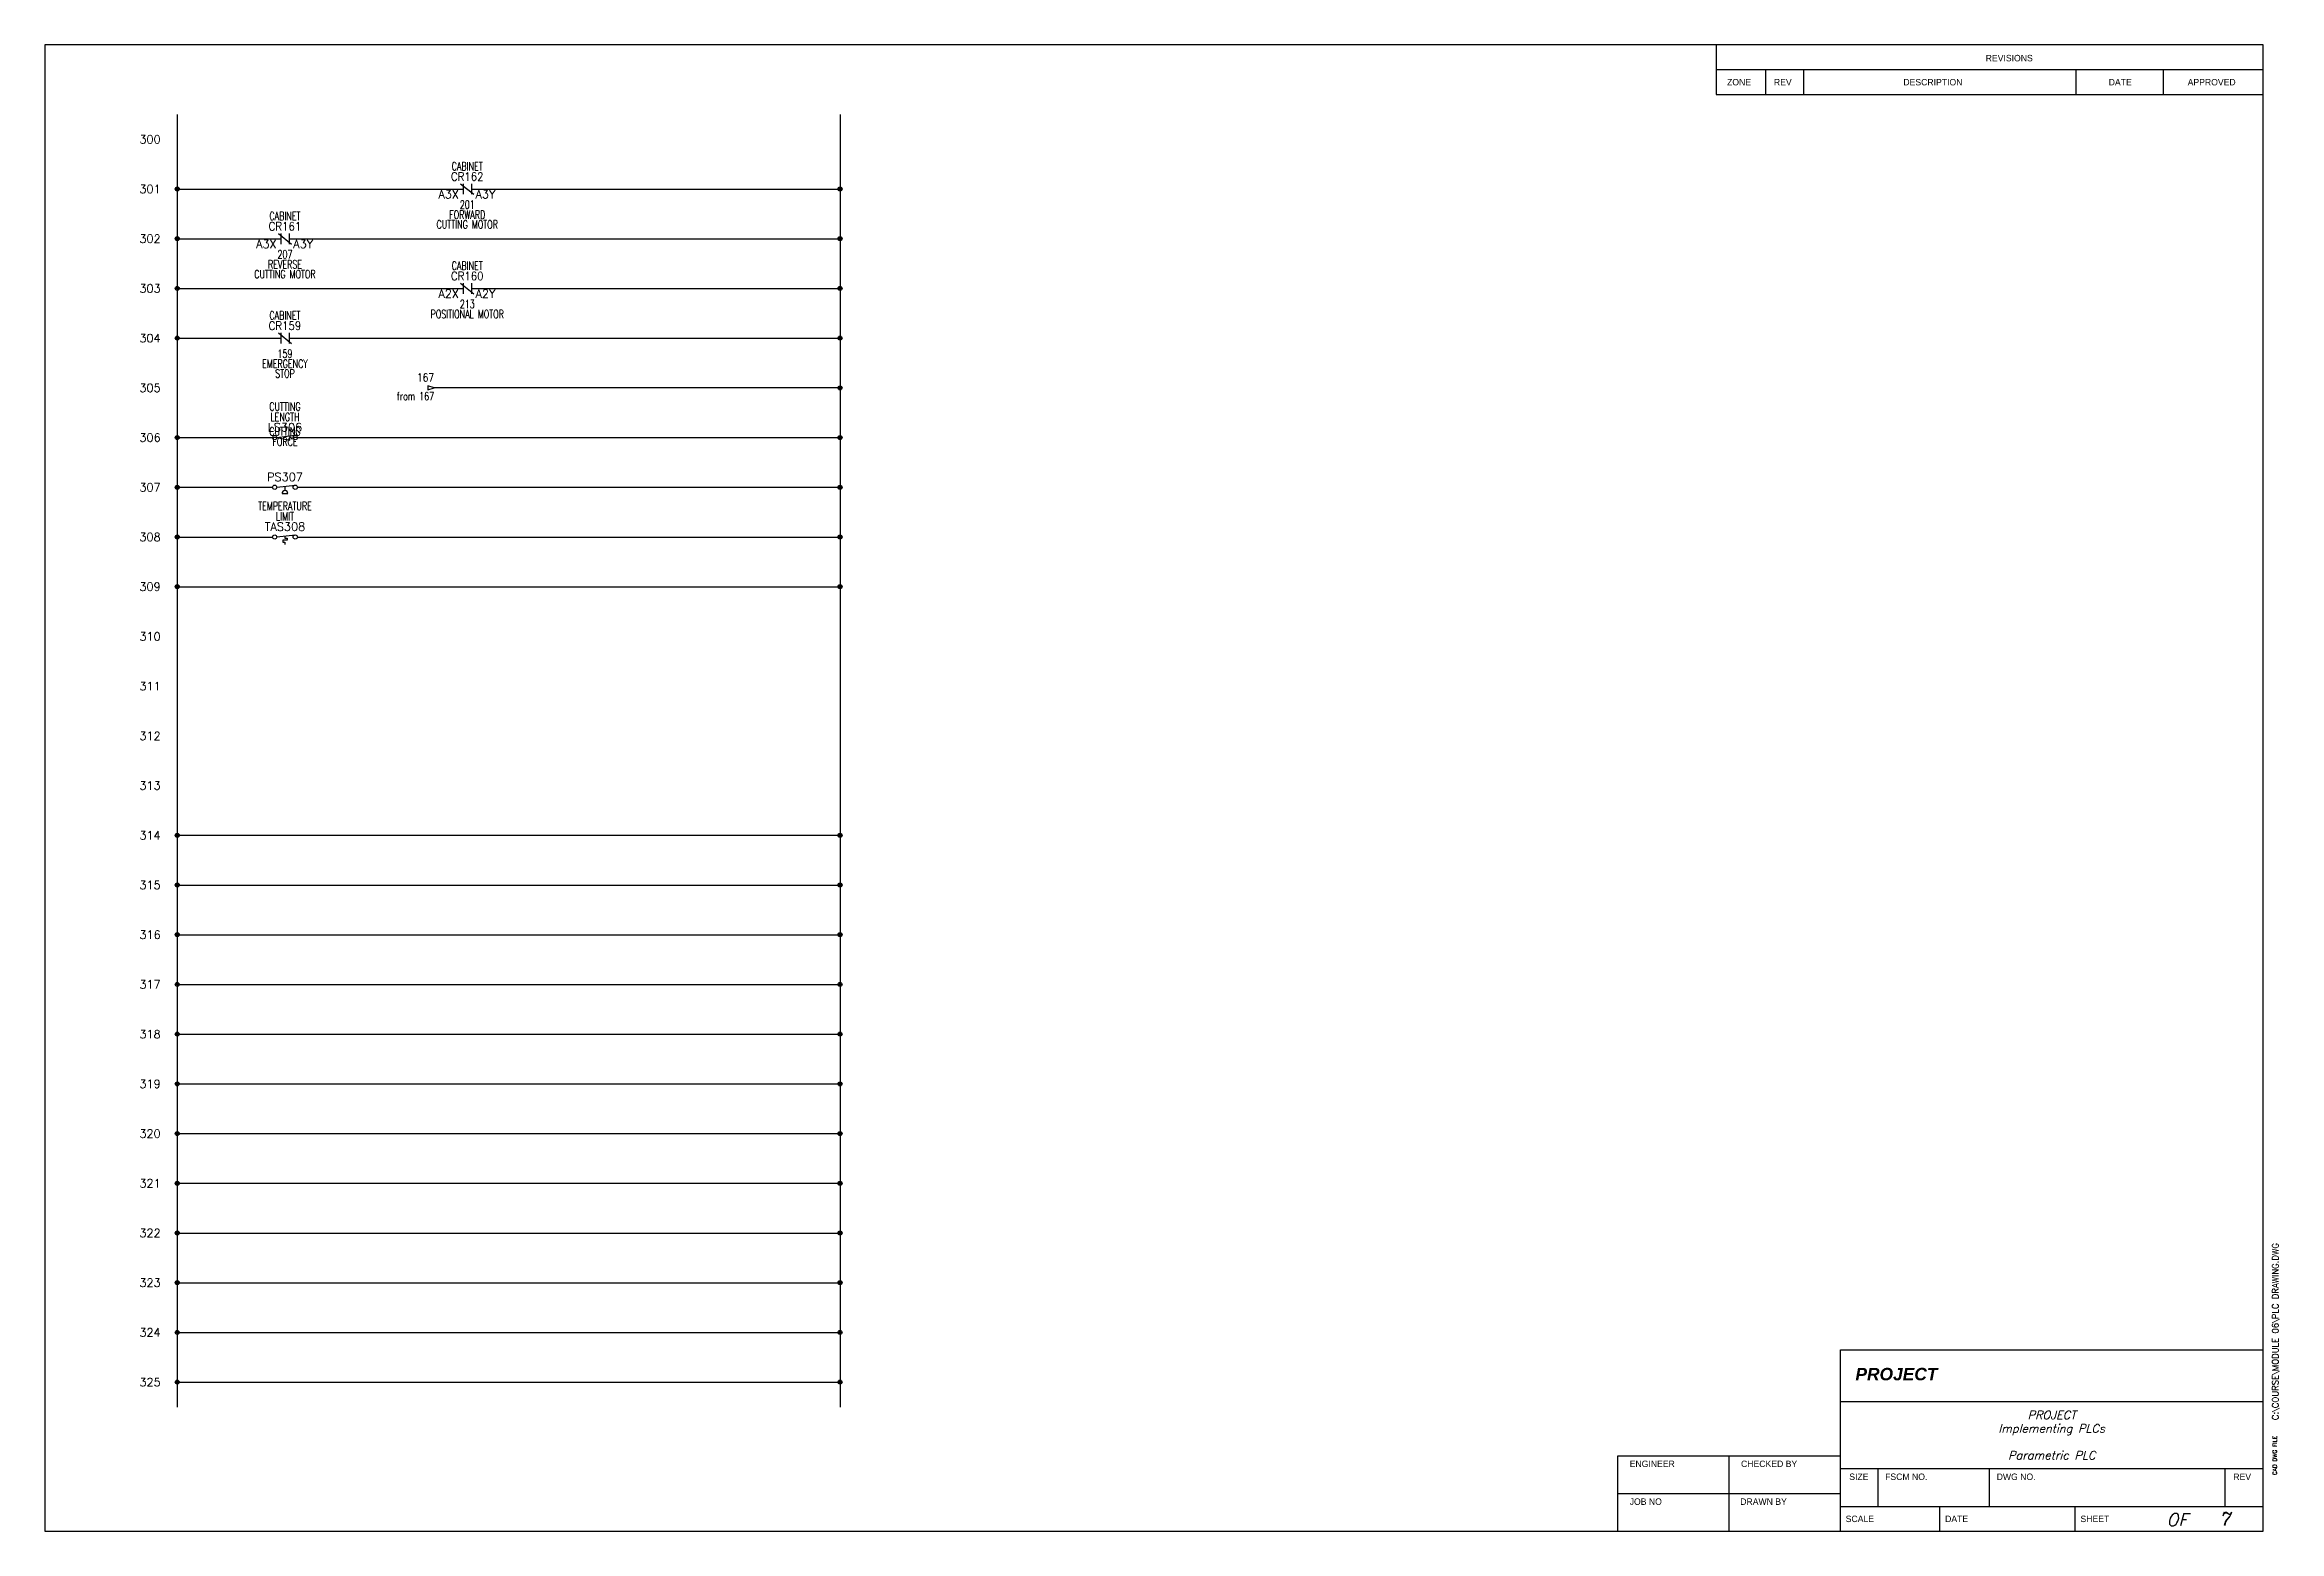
# Model space of a CAD drawing. Header units: inches. Extents: x 0 to 33.7, y 0 to 22.4.
import ezdxf
from ezdxf.enums import TextEntityAlignment as Align

# ---------------------------------------------------------------- set-up
doc = ezdxf.new("R2010")
doc.units = ezdxf.units.IN
doc.header["$MEASUREMENT"] = 0
for name, color, linetype in [('DESC', 1, 'Continuous'), ('DESCCHILD', 20, 'Continuous'), ('LOC', 8, 'Continuous'), ('MISC', 5, 'Continuous'), ('SYMS', 7, 'Continuous'), ('TAGS', 5, 'Continuous'), ('TERMS', 6, 'Continuous'), ('TITLE', 7, 'Continuous'), ('WHT_16AWG', 7, 'Continuous'), ('WIREREF_DEST', 3, 'Continuous'), ('XREF', 7, 'Continuous'), ('XREFCHILD', 134, 'Continuous')]:
    doc.layers.add(name, color=color, linetype=linetype)
doc.styles.add('ITALIC', font='ITALIC')
doc.styles.add('LOGO', font='arialbi.ttf')
doc.styles.add('SIMPLEX', font='SIMPLEX')
doc.styles.add('WD', font='romans.shx')

# ---------------------------------------------------------------- blocks, each defined once
blk = doc.blocks.new('ACE Ascent D')
for p, q in [((33.469, 22.427), (0, 22.427)), ((0, 22.427), (0, 0)), ((25.219, 22.427), (25.219, 21.677)), ((33.469, 0), (33.469, 22.427)), ((33.469, 0), (33.469, 22.427)), ((25.219, 22.052), (33.469, 22.052)), ((25.969, 21.677), (25.969, 22.052)), ((26.539, 21.677), (26.539, 22.052)), ((30.649, 21.677), (30.649, 22.052)), ((31.969, 21.677), (31.969, 22.052)), ((25.219, 21.677), (33.469, 21.677)), ((27.094, 2.737), (33.469, 2.737)), ((27.094, 0), (27.094, 2.737)), ((27.094, 1.957), (33.469, 1.957)), ((23.734, 1.14), (27.094, 1.14)), ((23.734, 0), (23.734, 1.14)), ((25.414, 0), (25.414, 1.14)), ((27.094, 0.945), (33.469, 0.945)), ((27.664, 0.375), (27.664, 0.945)), ((29.344, 0.375), (29.344, 0.945)), ((32.899, 0.375), (32.899, 0.945)), ((23.734, 0.57), (27.094, 0.57)), ((27.094, 0.375), (33.469, 0.375)), ((28.594, 0), (28.594, 0.375)), ((30.635, 0), (30.635, 0.375)), ((0, 0), (33.469, 0))]:
    blk.add_line(p, q)
for s, p in [('REVISIONS', (29.284, 22.176)), ('ZONE', (25.382, 21.813)), ('REV', (26.089, 21.813)), ('DESCRIPTION', (28.042, 21.813)), ('DATE', (31.14, 21.813)), ('APPROVED', (32.331, 21.813)), ('ENGINEER', (23.913, 0.969)), ('CHECKED BY', (25.593, 0.969)), ('SIZE', (27.226, 0.774)), ('FSCM NO.', (27.767, 0.774)), ('DWG NO.', (29.45, 0.774)), ('REV', (33.02, 0.774)), ('JOB NO', (23.913, 0.399)), ('DRAWN BY', (25.581, 0.399)), ('SCALE', (27.172, 0.139)), ('DATE', (28.672, 0.139)), ('SHEET', (30.714, 0.139))]:
    blk.add_text(s, height=0.0975).set_placement(p)
at = {"style": 'LOGO'}
blk.add_text('PROJECT', height=0.1875, dxfattribs=at).set_placement((27.319, 2.278))
at = {"layer": 'TITLE', "style": 'SIMPLEX'}
blk.add_text('CAD DWG FILE', height=0.0625, rotation=90, dxfattribs=at).set_placement((33.677, 0.849))
at = {"layer": 'TITLE', "style": 'ITALIC'}
blk.add_text('OF', height=0.1875, dxfattribs=at).set_placement((32.173, 0.176), align=Align.MIDDLE_CENTER)
for tag, height, p in [('TITLE#1', 0.125, (30.281, 1.755)), ('TITLE#2', 0.125, (30.281, 1.552)), ('TITLE#3', 0.125, (30.281, 1.35)), ('TITLE#4', 0.125, (30.281, 1.147)), ('DWG#', 0.2, (31.121, 0.66)), ('SH#', 0.2, (31.541, 0.187)), ('SHTS', 0.2, (32.92, 0.187))]:
    blk.add_attdef(tag, text='', height=height, dxfattribs=at).set_placement(p, align=Align.MIDDLE_CENTER)
at = {"layer": 'TITLE', "style": 'SIMPLEX'}
blk.add_attdef('CAD#', (33.701, 1.677), '', height=0.0938, rotation=90, dxfattribs=at)
at = {"layer": 'TITLE'}
for tag, p, style in [('ENGINEER', (24.406, 0.664), 'ITALIC'), ('CHKDBY', (26.023, 0.664), 'ITALIC'), ('JOB#', (24.632, 0.092), 'ITALIC'), ('DRAWNBY', (26.093, 0.092), 'ITALIC'), ('SCALE', (27.742, 0.139), 'SIMPLEX'), ('DATE', (29.152, 0.139), 'SIMPLEX')]:
    blk.add_attdef(tag, p, '', height=0.0975, dxfattribs=dict(at, style=style))
at = {"layer": 'TITLE', "flags": 9}
blk.add_attdef('WD_TB', (27.182, -0.207), '', height=0.125, dxfattribs=at)
blk = doc.blocks.new('WD_MLRH')
at = {"style": 'WD'}
blk.add_attdef('RUNGFIRST', text='', height=0.125, dxfattribs=at).set_placement((-0.25, 0), align=Align.MIDDLE_RIGHT)
at = {"style": 'WD', "flags": 1}
for tag, p in [('WIRE-START', (-0.25, -0.356)), ('RUNGHORV', (-0.25, -0.127)), ('WIREMODE', (-0.25, -0.281)), ('RUNGDIST', (-0.25, -0.2)), ('RUNGCNT', (-0.25, -0.237)), ('RUNGINC', (-0.25, -0.163)), ('WIREFMT', (-0.25, -0.321)), ('WIRE-GSUF', (-0.25, -0.396)), ('PH3SPACE', (-0.25, -0.437))]:
    blk.add_attdef(tag, text='', height=0.025, dxfattribs=at).set_placement(p, align=Align.RIGHT)
blk = doc.blocks.new('WDDOT')
for radius in [0.03, 0.0187, 0.00929]:
    blk.add_circle((0, 0), radius)
blk = doc.blocks.new('HCR22')
at = {"linetype": 'Continuous'}
for p, q in [((-0.1, 0.08), (0.1, -0.08)), ((-0.062, 0.08), (-0.062, -0.08)), ((0.062, 0.08), (0.062, -0.08))]:
    blk.add_line(p, q, dxfattribs=at)
at = {"style": 'WD'}
for tag, width, p in [('INST', 0.7, (0, 0.451)), ('LOC', 0.7, (0, 0.281)), ('TAG2', 0.9, (0, 0.125)), ('DESC1', 0.7, (0, -0.449)), ('XREF', 0.7, (0, -0.297)), ('DESC2', 0.7, (0, -0.597)), ('DESC3', 0.7, (0, -0.744))]:
    blk.add_attdef(tag, text='', height=0.125, dxfattribs=dict(at, width=width)).set_placement(p, align=Align.CENTER)
for tag, p, height, flags in [('X4TERM01', (-0.062, 0), 0.0125, 1), ('X1TERM02', (0.062, 0), 0.0125, 1), ('FAMILY', (0.097, 0.036), 0.01, 9), ('CONTACT', (0.097, 0.02), 0.01, 1)]:
    blk.add_attdef(tag, p, '', height=height, dxfattribs=dict(at, flags=flags))
for tag, p in [('X2LINK', (0, 0.125)), ('X8LINK', (0, -0.125))]:
    blk.add_attdef(tag, p, '', height=0.01, dxfattribs=at)
at = {"linetype": 'Continuous', "style": 'WD', "flags": 8}
blk.add_attdef('TERM01', text='', height=0.125, dxfattribs=at).set_placement((-0.125, -0.016), align=Align.TOP_RIGHT)
blk.add_attdef('TERM02', text='', height=0.125, dxfattribs=at).set_placement((0.125, -0.016), align=Align.TOP_LEFT)
blk = doc.blocks.new('HLS12')
at = {"linetype": 'Continuous'}
for p, q in [((-0.123, 0.002), (0.19, 0.04)), ((-0.123, 0.002), (0.073, -0.038)), ((0.073, -0.038), (0.081, 0.027))]:
    blk.add_line(p, q, dxfattribs=at)
for centre in [(-0.155, 0), (0.155, 0)]:
    blk.add_circle(centre, 0.0322)
at = {"style": 'WD', "width": 0.7}
for tag, p in [('INST', (0, 0.719)), ('LOC', (0, 0.562)), ('DESC1', (0, 0.406)), ('DESC2', (0, 0.25)), ('WDTAGALT', (0, -0.406)), ('XREF', (0, -0.268))]:
    blk.add_attdef(tag, text='', height=0.125, dxfattribs=at).set_placement(p, align=Align.CENTER)
at = {"style": 'WD'}
blk.add_attdef('TAG1', text='', height=0.125, dxfattribs=at).set_placement((0, 0.094), align=Align.CENTER)
for tag, p, height, flags in [('X4TERM01', (-0.188, 0), 0.0125, 1), ('FAMILY', (0.038, 0.037), 0.01, 9), ('CONTACT', (0.038, 0.02), 0.01, 1), ('X1TERM02', (0.188, 0), 0.0125, 1)]:
    blk.add_attdef(tag, p, '', height=height, dxfattribs=dict(at, flags=flags))
for tag, p in [('X2LINK', (0, 0.062)), ('X8LINK', (0, -0.063))]:
    blk.add_attdef(tag, p, '', height=0.01, dxfattribs=at)
at = {"linetype": 'Continuous', "style": 'WD', "flags": 9}
for tag, p in [('CAT', (0.063, -0.007)), ('MFG', (0.063, -0.027)), ('ASSYCODE', (0.094, -0.063))]:
    blk.add_attdef(tag, text='', height=0.01, dxfattribs=at).set_placement(p, align=Align.CENTER)
at = {"linetype": 'Continuous', "style": 'WD', "flags": 8}
blk.add_attdef('TERM01', text='', height=0.125, dxfattribs=at).set_placement((-0.25, -0.031), align=Align.TOP_RIGHT)
blk.add_attdef('TERM02', text='', height=0.125, dxfattribs=at).set_placement((0.25, -0.031), align=Align.TOP_LEFT)
blk = doc.blocks.new('HPS12')
at = {"linetype": 'Continuous'}
blk.add_line((-0.123, 0.002), (0.159, 0.033), dxfattribs=at)
for p, q in [((0, 0.015), (0, -0.049)), ((-0.044, -0.094), (0.044, -0.094))]:
    blk.add_line(p, q)
for centre in [(-0.155, 0), (0.155, 0)]:
    blk.add_circle(centre, 0.0322)
blk.add_arc((0, -0.094), 0.0442, 0, 180)
at = {"style": 'WD', "width": 0.7}
for tag, p in [('DESC1', (0, 0.781)), ('DESC2', (0, 0.625)), ('INST', (0, 0.451)), ('LOC', (0, 0.281)), ('XREF', (0, -0.314))]:
    blk.add_attdef(tag, text='', height=0.125, dxfattribs=at).set_placement(p, align=Align.CENTER)
at = {"style": 'WD'}
blk.add_attdef('TAG1', text='', height=0.125, dxfattribs=at).set_placement((0, 0.094), align=Align.CENTER)
for tag, p, height, flags in [('X4TERM01', (-0.188, 0), 0.0125, 1), ('FAMILY', (0.038, 0.037), 0.01, 9), ('CONTACT', (0.038, 0.02), 0.01, 1), ('X1TERM02', (0.188, 0), 0.0125, 1)]:
    blk.add_attdef(tag, p, '', height=height, dxfattribs=dict(at, flags=flags))
for tag, p in [('X2LINK', (0, 0.094)), ('X8LINK', (0, -0.125))]:
    blk.add_attdef(tag, p, '', height=0.01, dxfattribs=at)
at = {"linetype": 'Continuous', "style": 'WD', "flags": 9}
for tag, p in [('CAT', (0.063, -0.007)), ('ASSYCODE', (0.066, -0.049)), ('MFG', (0.063, -0.027))]:
    blk.add_attdef(tag, text='', height=0.01, dxfattribs=at).set_placement(p, align=Align.CENTER)
at = {"linetype": 'Continuous', "style": 'WD', "flags": 8}
blk.add_attdef('TERM01', text='', height=0.125, dxfattribs=at).set_placement((-0.25, -0.031), align=Align.TOP_RIGHT)
blk.add_attdef('TERM02', text='', height=0.125, dxfattribs=at).set_placement((0.25, -0.031), align=Align.TOP_LEFT)
at = {"style": 'WD', "width": 0.7}
for tag, p in [('RATING1', (0.247, -0.317)), ('WDTAGALT', (0.247, -0.473))]:
    blk.add_attdef(tag, p, '', height=0.125, dxfattribs=at)
blk = doc.blocks.new('HTS12')
at = {"linetype": 'Continuous'}
blk.add_line((-0.123, 0.002), (0.159, 0.033), dxfattribs=at)
for p, q in [((0, 0.015), (0, -0.017)), ((0.031, -0.048), (-0.031, -0.048)), ((-0.031, -0.048), (-0.031, -0.079)), ((-0.031, -0.079), (0, -0.079)), ((0, -0.017), (0.031, -0.017)), ((0, -0.079), (0, -0.111)), ((0.031, -0.017), (0.031, -0.048))]:
    blk.add_line(p, q)
for centre in [(-0.155, 0), (0.155, 0)]:
    blk.add_circle(centre, 0.0322)
at = {"style": 'WD', "width": 0.7}
for tag, p in [('INST', (0, 0.732)), ('LOC', (0, 0.562)), ('DESC1', (0, 0.406)), ('DESC2', (0, 0.25)), ('XREF', (0, -0.314))]:
    blk.add_attdef(tag, text='', height=0.125, dxfattribs=at).set_placement(p, align=Align.CENTER)
at = {"style": 'WD'}
blk.add_attdef('TAG1', text='', height=0.125, dxfattribs=at).set_placement((0, 0.094), align=Align.CENTER)
for tag, p, height, flags in [('X4TERM01', (-0.188, 0), 0.0125, 1), ('FAMILY', (0.038, 0.037), 0.01, 9), ('CONTACT', (0.038, 0.02), 0.01, 1), ('X1TERM02', (0.188, 0), 0.0125, 1)]:
    blk.add_attdef(tag, p, '', height=height, dxfattribs=dict(at, flags=flags))
for tag, p in [('X2LINK', (0, 0.078)), ('X8LINK', (0, -0.141))]:
    blk.add_attdef(tag, p, '', height=0.01, dxfattribs=at)
at = {"linetype": 'Continuous', "style": 'WD', "flags": 9}
for tag, p in [('CAT', (0.063, -0.007)), ('ASSYCODE', (0.062, -0.047)), ('MFG', (0.063, -0.027))]:
    blk.add_attdef(tag, text='', height=0.01, dxfattribs=at).set_placement(p, align=Align.CENTER)
at = {"linetype": 'Continuous', "style": 'WD', "flags": 8}
blk.add_attdef('TERM01', text='', height=0.125, dxfattribs=at).set_placement((-0.25, -0.016), align=Align.TOP_RIGHT)
blk.add_attdef('TERM02', text='', height=0.125, dxfattribs=at).set_placement((0.25, -0.016), align=Align.TOP_LEFT)
at = {"style": 'WD', "width": 0.7}
for tag, p in [('RATING1', (0.275, -0.299)), ('WDTAGALT', (0.281, -0.466))]:
    blk.add_attdef(tag, p, '', height=0.125, dxfattribs=at)
blk = doc.blocks.new('HA1D3')
blk.add_lwpolyline([(-0.094, 0), (-0.094, -0.031), (0, 0), (-0.094, 0.031), (-0.094, 0)])
at = {"style": 'WD', "width": 0.8, "flags": 8}
blk.add_attdef('WIRENO', text='', height=0.125, dxfattribs=at).set_placement((0, 0.094), align=Align.RIGHT)
at = {"style": 'WD', "flags": 1}
blk.add_attdef('SIGCODE', text='', height=0.01, dxfattribs=at).set_placement((-0.02, 0.047), align=Align.RIGHT)
blk.add_attdef('X1TERM01', (0, 0), '', height=0.01, dxfattribs=at)
at = {"style": 'WD', "width": 0.7}
for tag, p in [('DESC1', (0, -0.375)), ('XREF', (0, -0.188))]:
    blk.add_attdef(tag, text='', height=0.125, dxfattribs=at).set_placement(p, align=Align.RIGHT)

msp = doc.modelspace()

# ---------------------------------------------------------------- linework, layer by layer
at = {"layer": 'WHT_16AWG'}
for p, q in [((2, 21.375), (2, 1.875)), ((12, 21.375), (12, 1.875)), ((2, 20.25), (6.312, 20.25)), ((6.438, 20.25), (12, 20.25)), ((2, 19.5), (3.562, 19.5)), ((3.688, 19.5), (12, 19.5)), ((2, 18.75), (6.312, 18.75)), ((6.438, 18.75), (12, 18.75)), ((2, 18), (3.562, 18)), ((3.688, 18), (12, 18)), ((12, 17.25), (5.875, 17.25)), ((2, 16.5), (3.438, 16.5)), ((3.812, 16.5), (12, 16.5)), ((2, 15.75), (3.438, 15.75)), ((3.812, 15.75), (12, 15.75)), ((2, 15), (3.438, 15)), ((3.812, 15), (12, 15)), ((2, 14.25), (12, 14.25)), ((2, 10.5), (12, 10.5)), ((2, 9.75), (12, 9.75)), ((2, 9), (12, 9)), ((2, 8.25), (12, 8.25)), ((2, 7.5), (12, 7.5)), ((2, 6.75), (12, 6.75)), ((2, 6), (12, 6)), ((2, 5.25), (12, 5.25)), ((2, 4.5), (12, 4.5)), ((2, 3.75), (12, 3.75)), ((2, 3), (12, 3)), ((2, 2.25), (12, 2.25))]:
    msp.add_line(p, q, dxfattribs=at)

# ---------------------------------------------------------------- block references
ref = msp.add_blockref('ACE Ascent D', (0, 0))
ref.add_attrib('SHTS', '7', dxfattribs={"layer": 'MISC', "color": 1, "height": 0.2, "style": 'ITALIC'}).set_placement((32.92, 0.187), align=Align.MIDDLE_CENTER)
ref.add_attrib('TITLE#4', 'Parametric PLC', dxfattribs={"layer": 'MISC', "color": 1, "height": 0.125, "style": 'ITALIC'}).set_placement((30.281, 1.147), align=Align.MIDDLE_CENTER)
ref.add_attrib('TITLE#2', 'Implementing PLCs', dxfattribs={"layer": 'MISC', "color": 1, "height": 0.125, "style": 'ITALIC'}).set_placement((30.281, 1.552), align=Align.MIDDLE_CENTER)
ref.add_attrib('CAD#', 'C:\\COURSE\\MODULE 06\\PLC DRAWING.DWG', (33.701, 1.677), dxfattribs={"layer": 'MISC', "color": 1, "height": 0.09375, "rotation": 90, "style": 'SIMPLEX'})
ref.add_attrib('TITLE#1', 'PROJECT', dxfattribs={"layer": 'MISC', "color": 1, "height": 0.125, "style": 'ITALIC'}).set_placement((30.281, 1.755), align=Align.MIDDLE_CENTER)
ref = msp.add_blockref('WD_MLRH', (2, 21))
ref.add_attrib('RUNGFIRST', '300', dxfattribs={"layer": 'MISC', "height": 0.125, "style": 'WD'}).set_placement((1.75, 21), align=Align.MIDDLE_RIGHT)
at = {"layer": 'SYMS'}
ref = msp.add_blockref('HCR22', (6.375, 20.25), dxfattribs=at)
ref.add_attrib('LOC', 'CABINET', dxfattribs={"layer": 'LOC', "height": 0.125, "style": 'WD', "width": 0.7}).set_placement((6.375, 20.531), align=Align.CENTER)
ref.add_attrib('DESC2', 'CUTTING MOTOR', dxfattribs={"layer": 'DESCCHILD', "height": 0.125, "style": 'WD', "width": 0.7}).set_placement((6.375, 19.653), align=Align.CENTER)
ref.add_attrib('DESC1', 'FORWARD', dxfattribs={"layer": 'DESCCHILD', "height": 0.125, "style": 'WD', "width": 0.7}).set_placement((6.375, 19.801), align=Align.CENTER)
ref.add_attrib('XREF', '201', dxfattribs={"layer": 'XREFCHILD', "height": 0.125, "style": 'WD', "width": 0.7}).set_placement((6.375, 19.953), align=Align.CENTER)
ref.add_attrib('TERM02', 'A3Y', dxfattribs={"layer": 'TERMS', "linetype": 'Continuous', "height": 0.125, "style": 'WD', "flags": 8}).set_placement((6.5, 20.234), align=Align.TOP_LEFT)
ref.add_attrib('TERM01', 'A3X', dxfattribs={"layer": 'TERMS', "linetype": 'Continuous', "height": 0.125, "style": 'WD', "flags": 8}).set_placement((6.25, 20.234), align=Align.TOP_RIGHT)
ref.add_attrib('TAG2', 'CR162', dxfattribs={"layer": 'TAGS', "height": 0.125, "style": 'WD', "width": 0.9}).set_placement((6.375, 20.375), align=Align.CENTER)
for p in [(2, 20.25), (12, 20.25), (2, 19.5), (12, 19.5), (2, 18.75), (12, 18.75), (2, 18), (12, 18), (12, 17.25), (2, 16.5), (12, 16.5), (2, 15.75), (12, 15.75), (2, 15), (12, 15), (2, 14.25), (12, 14.25), (2, 10.5), (12, 10.5), (2, 9.75), (12, 9.75), (2, 9), (12, 9), (2, 8.25), (12, 8.25), (2, 7.5), (12, 7.5), (2, 6.75), (12, 6.75), (2, 6), (12, 6), (2, 5.25), (12, 5.25), (2, 4.5), (12, 4.5), (2, 3.75), (12, 3.75), (2, 3), (12, 3), (2, 2.25), (12, 2.25)]:
    msp.add_blockref('WDDOT', p, dxfattribs=at)
ref = msp.add_blockref('HCR22', (3.625, 19.5), dxfattribs=at)
ref.add_attrib('LOC', 'CABINET', dxfattribs={"layer": 'LOC', "height": 0.125, "style": 'WD', "width": 0.7}).set_placement((3.625, 19.781), align=Align.CENTER)
ref.add_attrib('DESC2', 'CUTTING MOTOR', dxfattribs={"layer": 'DESCCHILD', "height": 0.125, "style": 'WD', "width": 0.7}).set_placement((3.625, 18.903), align=Align.CENTER)
ref.add_attrib('DESC1', 'REVERSE', dxfattribs={"layer": 'DESCCHILD', "height": 0.125, "style": 'WD', "width": 0.7}).set_placement((3.625, 19.051), align=Align.CENTER)
ref.add_attrib('XREF', '207', dxfattribs={"layer": 'XREFCHILD', "height": 0.125, "style": 'WD', "width": 0.7}).set_placement((3.625, 19.203), align=Align.CENTER)
ref.add_attrib('TERM02', 'A3Y', dxfattribs={"layer": 'TERMS', "linetype": 'Continuous', "height": 0.125, "style": 'WD', "flags": 8}).set_placement((3.75, 19.484), align=Align.TOP_LEFT)
ref.add_attrib('TERM01', 'A3X', dxfattribs={"layer": 'TERMS', "linetype": 'Continuous', "height": 0.125, "style": 'WD', "flags": 8}).set_placement((3.5, 19.484), align=Align.TOP_RIGHT)
ref.add_attrib('TAG2', 'CR161', dxfattribs={"layer": 'TAGS', "height": 0.125, "style": 'WD', "width": 0.9}).set_placement((3.625, 19.625), align=Align.CENTER)
ref = msp.add_blockref('HCR22', (6.375, 18.75), dxfattribs=at)
ref.add_attrib('LOC', 'CABINET', dxfattribs={"layer": 'LOC', "height": 0.125, "style": 'WD', "width": 0.7}).set_placement((6.375, 19.031), align=Align.CENTER)
ref.add_attrib('DESC1', 'POSITIONAL MOTOR', dxfattribs={"layer": 'DESCCHILD', "height": 0.125, "style": 'WD', "width": 0.7}).set_placement((6.375, 18.301), align=Align.CENTER)
ref.add_attrib('XREF', '213', dxfattribs={"layer": 'XREFCHILD', "height": 0.125, "style": 'WD', "width": 0.7}).set_placement((6.375, 18.453), align=Align.CENTER)
ref.add_attrib('TERM02', 'A2Y', dxfattribs={"layer": 'TERMS', "linetype": 'Continuous', "height": 0.125, "style": 'WD', "flags": 8}).set_placement((6.5, 18.734), align=Align.TOP_LEFT)
ref.add_attrib('TERM01', 'A2X', dxfattribs={"layer": 'TERMS', "linetype": 'Continuous', "height": 0.125, "style": 'WD', "flags": 8}).set_placement((6.25, 18.734), align=Align.TOP_RIGHT)
ref.add_attrib('TAG2', 'CR160', dxfattribs={"layer": 'TAGS', "height": 0.125, "style": 'WD', "width": 0.9}).set_placement((6.375, 18.875), align=Align.CENTER)
ref = msp.add_blockref('HCR22', (3.625, 18), dxfattribs=at)
ref.add_attrib('LOC', 'CABINET', dxfattribs={"layer": 'LOC', "height": 0.125, "style": 'WD', "width": 0.7}).set_placement((3.625, 18.281), align=Align.CENTER)
ref.add_attrib('DESC2', 'STOP', dxfattribs={"layer": 'DESCCHILD', "height": 0.125, "style": 'WD', "width": 0.7}).set_placement((3.625, 17.403), align=Align.CENTER)
ref.add_attrib('DESC1', 'EMERGENCY', dxfattribs={"layer": 'DESCCHILD', "height": 0.125, "style": 'WD', "width": 0.7}).set_placement((3.625, 17.551), align=Align.CENTER)
ref.add_attrib('XREF', '159', dxfattribs={"layer": 'XREFCHILD', "height": 0.125, "style": 'WD', "width": 0.7}).set_placement((3.625, 17.703), align=Align.CENTER)
ref.add_attrib('TAG2', 'CR159', dxfattribs={"layer": 'TAGS', "height": 0.125, "style": 'WD', "width": 0.9}).set_placement((3.625, 18.125), align=Align.CENTER)
ref = msp.add_blockref('HA1D3', (5.875, 17.25), dxfattribs=at)
ref.add_attrib('WIRENO', '167', dxfattribs={"layer": 'WIREREF_DEST', "height": 0.125, "style": 'WD', "width": 0.8, "flags": 8}).set_placement((5.875, 17.344), align=Align.RIGHT)
ref.add_attrib('XREF', 'from 167', dxfattribs={"layer": 'XREF', "height": 0.125, "style": 'WD', "width": 0.7}).set_placement((5.875, 17.062), align=Align.RIGHT)
ref = msp.add_blockref('HLS12', (3.625, 16.5), dxfattribs=at)
ref.add_attrib('DESC2', 'LENGTH', dxfattribs={"layer": 'DESC', "height": 0.125, "style": 'WD', "width": 0.7}).set_placement((3.625, 16.75), align=Align.CENTER)
ref.add_attrib('DESC1', 'CUTTING', dxfattribs={"layer": 'DESC', "height": 0.125, "style": 'WD', "width": 0.7}).set_placement((3.625, 16.906), align=Align.CENTER)
ref.add_attrib('TAG1', 'LS306', dxfattribs={"layer": 'TAGS', "height": 0.125, "style": 'WD'}).set_placement((3.625, 16.594), align=Align.CENTER)
ref = msp.add_blockref('HPS12', (3.625, 15.75), dxfattribs=at)
ref.add_attrib('DESC2', 'FORCE', dxfattribs={"layer": 'DESC', "height": 0.125, "style": 'WD', "width": 0.7}).set_placement((3.625, 16.375), align=Align.CENTER)
ref.add_attrib('DESC1', 'CUTTING', dxfattribs={"layer": 'DESC', "height": 0.125, "style": 'WD', "width": 0.7}).set_placement((3.625, 16.531), align=Align.CENTER)
ref.add_attrib('TAG1', 'PS307', dxfattribs={"layer": 'TAGS', "height": 0.125, "style": 'WD'}).set_placement((3.625, 15.844), align=Align.CENTER)
ref = msp.add_blockref('HTS12', (3.625, 15), dxfattribs=at)
ref.add_attrib('DESC2', 'LIMIT', dxfattribs={"layer": 'DESC', "height": 0.125, "style": 'WD', "width": 0.7}).set_placement((3.625, 15.25), align=Align.CENTER)
ref.add_attrib('DESC1', 'TEMPERATURE', dxfattribs={"layer": 'DESC', "height": 0.125, "style": 'WD', "width": 0.7}).set_placement((3.625, 15.406), align=Align.CENTER)
ref.add_attrib('TAG1', 'TAS308', dxfattribs={"layer": 'TAGS', "height": 0.125, "style": 'WD'}).set_placement((3.625, 15.094), align=Align.CENTER)

# ---------------------------------------------------------------- texts
at = {"style": 'WD'}
for s, p in [('301', (1.75, 20.25)), ('302', (1.75, 19.5)), ('303', (1.75, 18.75)), ('304', (1.75, 18)), ('305', (1.75, 17.25)), ('306', (1.75, 16.5)), ('307', (1.75, 15.75)), ('308', (1.75, 15)), ('309', (1.75, 14.25)), ('310', (1.75, 13.5)), ('311', (1.75, 12.75)), ('312', (1.75, 12)), ('313', (1.75, 11.25)), ('314', (1.75, 10.5)), ('315', (1.75, 9.75)), ('316', (1.75, 9)), ('317', (1.75, 8.25)), ('318', (1.75, 7.5)), ('319', (1.75, 6.75)), ('320', (1.75, 6)), ('321', (1.75, 5.25)), ('322', (1.75, 4.5)), ('323', (1.75, 3.75)), ('324', (1.75, 3)), ('325', (1.75, 2.25))]:
    msp.add_text(s, height=0.125, dxfattribs=at).set_placement(p, align=Align.MIDDLE_RIGHT)

doc.saveas('drawing.dxf')
